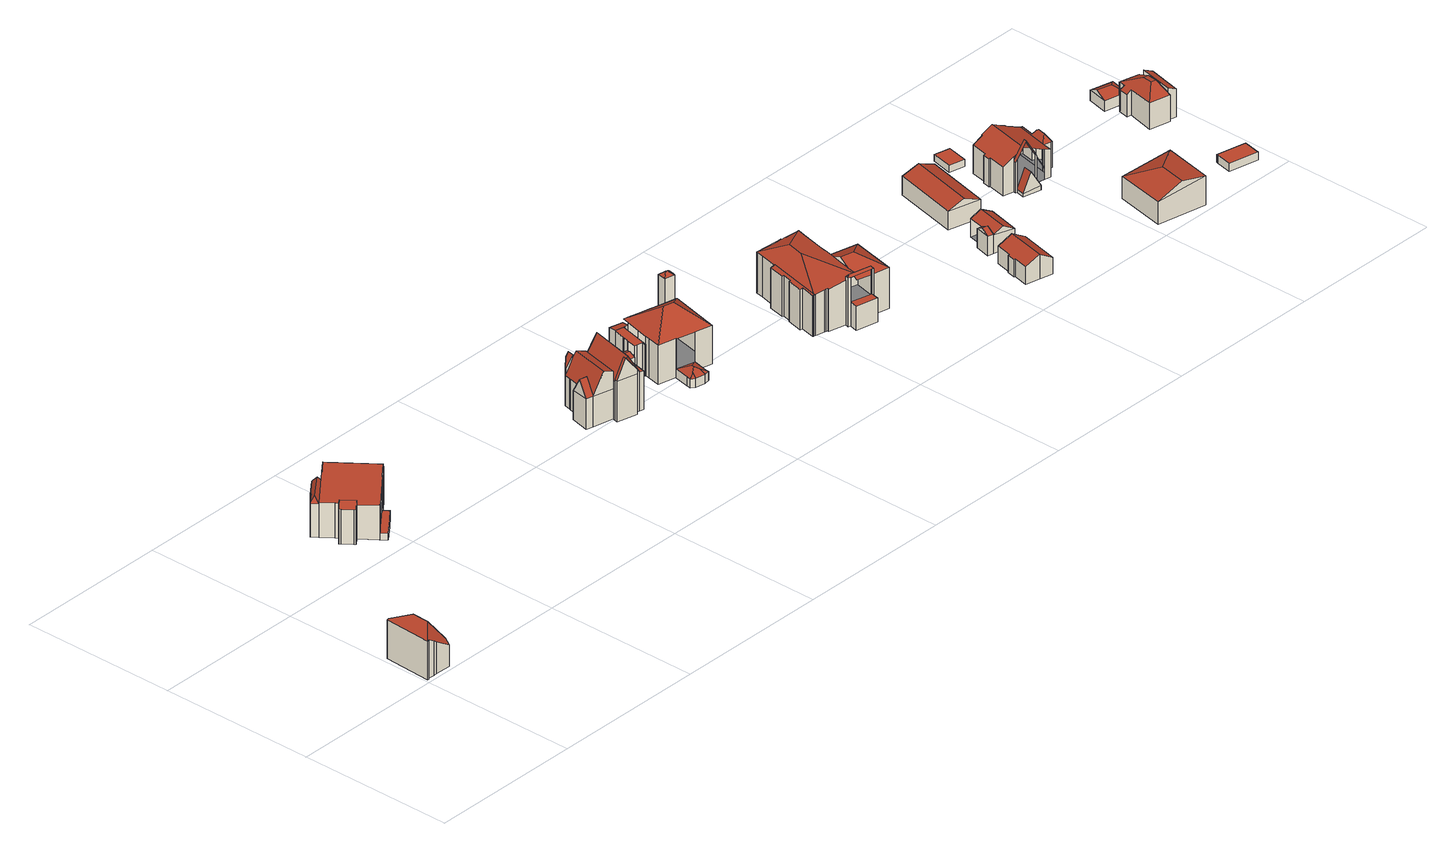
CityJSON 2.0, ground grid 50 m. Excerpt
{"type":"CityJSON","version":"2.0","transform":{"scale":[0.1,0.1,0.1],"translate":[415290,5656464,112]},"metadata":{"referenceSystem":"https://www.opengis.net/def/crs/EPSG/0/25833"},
"CityObjects":{
"building1":{"type":"Building","attributes":{"Gemeindeschluessel":14612000,"Dachtyp_tdc":"tdcFreeFormRoof","Dachneigung":56.74,"QualitaetDacherkennung":20,"Geometrietyp2DReferenz":"3000","measuredHeight":14.02,"function":"31001_9998","roofType":"5000"},"geometry":[{"type":"Solid","lod":"2","boundaries":[[[[0,1,2,3]],[[1,4,5,2]],[[4,6,7,5]],[[6,8,9,7]],[[8,10,11,9]],[[10,12,13,11]],[[12,14,15,13]],[[14,16,17,15]],[[16,18,19,17]],[[18,20,21,19]],[[20,22,23,21]],[[22,24,25,23]],[[24,26,27,25]],[[26,28,29,27]],[[28,30,31,29]],[[30,32,33,31]],[[32,0,3,33]],[[34,35,0,32,30,28,36]],[[37,24,22]],[[12,38,39,40,18,16,14]],[[39,34,36,26,24,37,20,40]],[[10,8,6,4,1,35,34,39,38]],[[1,0,35]],[[12,10,38]],[[20,18,40]],[[22,20,37]],[[28,26,36]],[[3,2,5,7,9,11,13,15,17,19,21,23,25,27,29,31,33]]]],"semantics":{"surfaces":[{"type":"WallSurface"},{"type":"RoofSurface"},{"type":"GroundSurface"}],"values":[[0,0,0,0,0,0,0,0,0,0,0,0,0,0,0,0,0,1,1,1,1,1,0,0,0,0,0,2]]}}]},
"building2":{"type":"Building","attributes":{"Gemeindeschluessel":14612000,"Geometrietyp2DReferenz":"3000","function":"31001_9998","roofType":"9999"},"children":["building2-1","building2-2","building2-3","building2-4"]},
"building2-1":{"type":"BuildingPart","attributes":{"Dachtyp_tdc":"tdcPolyFlatRoof","Dachneigung":19.53,"QualitaetDacherkennung":52,"Geometrietyp2DReferenz":"3000","measuredHeight":12.21,"roofType":"2100"},"parents":["building2"],"geometry":[{"type":"MultiSurface","lod":"2","boundaries":[[[41,42,43,44,45]],[[42,46,47,43]],[[46,48,49,47]],[[48,50,51,49]],[[50,52,53,51]],[[52,54,55,56,53]],[[54,52,50,48,46,42,41,57]],[[58,44,43,47,49,51,53,56]]],"semantics":{"surfaces":[{"type":"WallSurface"},{"type":"RoofSurface"},{"type":"GroundSurface"}],"values":[0,0,0,0,0,0,1,2]}}]},
"building2-2":{"type":"BuildingPart","attributes":{"Dachtyp_tdc":"tdcGableRoof","Dachneigung":10.81,"QualitaetDacherkennung":22,"Geometrietyp2DReferenz":"3000","measuredHeight":14.11,"roofType":"3100"},"parents":["building2"],"geometry":[{"type":"MultiSurface","lod":"2","boundaries":[[[59,45,44,60,61]],[[55,62,63,56]],[[62,64,65,66,63]],[[67,68,69,70,71]],[[68,72,73,69]],[[72,74,75,73]],[[74,76,77,75]],[[76,78,79,80,77]],[[81,82,83,84,85,86]],[[76,74,72,68]],[[68,67,64,62,55,87,45,59,82,81,78,76]],[[84,60,44,58,56,63,66,70,69,73,75,77,80,85]]],"semantics":{"surfaces":[{"type":"WallSurface"},{"type":"RoofSurface"},{"type":"GroundSurface"}],"values":[0,0,0,0,0,0,0,0,0,1,1,2]}}]},
"building2-3":{"type":"BuildingPart","attributes":{"Dachtyp_tdc":"tdcFreeFormRoof","Dachneigung":56.16,"QualitaetDacherkennung":19,"Geometrietyp2DReferenz":"3000","measuredHeight":12.57,"roofType":"5000"},"parents":["building2"],"geometry":[{"type":"MultiSurface","lod":"2","boundaries":[[[88,71,70,89]],[[65,90,91,66]],[[90,92,93,91]],[[92,94,95,93]],[[65,71,96,97]],[[71,88,98,96]],[[98,99,94,92,90,97,96]],[[90,65,97]],[[95,100,101,89,70,66,91,93]],[[94,99,100,95]],[[99,98,101,100]],[[98,88,89,101]]],"semantics":{"surfaces":[{"type":"WallSurface"},{"type":"RoofSurface"},{"type":"GroundSurface"}],"values":[0,0,0,0,1,1,1,1,2,0,0,0]}}]},
"building2-4":{"type":"BuildingPart","attributes":{"Dachtyp_tdc":"tdcPolyFlatRoof","Dachneigung":0,"QualitaetDacherkennung":29,"Geometrietyp2DReferenz":"3000","measuredHeight":2.21,"roofType":"1000"},"parents":["building2"],"geometry":[{"type":"MultiSurface","lod":"2","boundaries":[[[83,86,85,84]],[[79,102,103,80]],[[102,104,105,103]],[[104,106,107,105]],[[106,61,60,107]],[[61,106,104,102,79,86,83]],[[84,85,80,103,105,107,60]]],"semantics":{"surfaces":[{"type":"WallSurface"},{"type":"RoofSurface"},{"type":"GroundSurface"}],"values":[0,0,0,0,0,1,2]}}]},
"building3":{"type":"Building","attributes":{"Gemeindeschluessel":14612000,"Geometrietyp2DReferenz":"3000","function":"31001_9998","roofType":"9999"},"children":["building3-1","building3-2","building3-3","building3-4","building3-5","building3-6"]},
"building3-1":{"type":"BuildingPart","attributes":{"Dachtyp_tdc":"tdcGableRoof","Dachneigung":65.49,"QualitaetDacherkennung":18,"Geometrietyp2DReferenz":"3000","measuredHeight":19.24,"roofType":"3100"},"parents":["building3"],"geometry":[{"type":"MultiSurface","lod":"2","boundaries":[[[108,109,110,111]],[[109,112,113,114,110]],[[115,108,111,116]],[[117,118,119,120,121,122]],[[120,123,109,121]],[[109,123,112]],[[108,122,121,109]],[[115,117,122,108]],[[111,110,114,124,116]]],"semantics":{"surfaces":[{"type":"WallSurface"},{"type":"RoofSurface"},{"type":"GroundSurface"}],"values":[0,0,0,1,1,0,0,0,2]}}]},
"building3-2":{"type":"BuildingPart","attributes":{"Dachtyp_tdc":"tdcGableRoof","Dachneigung":63.66,"QualitaetDacherkennung":28,"Geometrietyp2DReferenz":"3000","measuredHeight":16.52,"roofType":"3100"},"parents":["building3"],"geometry":[{"type":"MultiSurface","lod":"2","boundaries":[[[125,126,127,128,129]],[[126,130,131,127]],[[130,132,133,131]],[[134,135,136,137]],[[138,139,140,141]],[[139,142,143,144,145,146,147,148,149]],[[150,151,143,142,152]],[[138,153,152,142,139]],[[134,154,151,150,135]],[[150,155,135]],[[125,149,148,126]],[[139,149,125,156,157]],[[126,148,147,130]],[[130,147,146,132]],[[128,127,131,133,137,136,141,140]]],"semantics":{"surfaces":[{"type":"WallSurface"},{"type":"RoofSurface"},{"type":"GroundSurface"}],"values":[0,0,0,0,0,1,1,0,0,0,0,0,0,0,2]}}]},
"building3-3":{"type":"BuildingPart","attributes":{"Dachtyp_tdc":"tdcGableRoof","Dachneigung":60.51,"QualitaetDacherkennung":62,"Geometrietyp2DReferenz":"3000","measuredHeight":14.48,"roofType":"3100"},"parents":["building3"],"geometry":[{"type":"MultiSurface","lod":"2","boundaries":[[[158,159,160,140,139]],[[159,161,162,160]],[[161,129,128,162]],[[161,159,163]],[[159,158,164,163]],[[129,161,163,164,156]],[[140,160,162,128]]],"semantics":{"surfaces":[{"type":"WallSurface"},{"type":"RoofSurface"},{"type":"GroundSurface"}],"values":[0,0,0,0,1,1,2]}}]},
"building3-4":{"type":"BuildingPart","attributes":{"Dachtyp_tdc":"tdcPolyFlatRoof","Dachneigung":5.05,"QualitaetDacherkennung":50,"Geometrietyp2DReferenz":"3000","measuredHeight":12.51,"roofType":"2100"},"parents":["building3"],"geometry":[{"type":"MultiSurface","lod":"2","boundaries":[[[165,166,167,168]],[[169,170,171,172]],[[169,165,168,170]],[[169,172,166,165]],[[168,167,171,170]]],"semantics":{"surfaces":[{"type":"WallSurface"},{"type":"RoofSurface"},{"type":"GroundSurface"}],"values":[0,0,0,1,2]}}]},
"building3-5":{"type":"BuildingPart","attributes":{"Dachtyp_tdc":"tdcFreeFormRoof","Dachneigung":58.99,"QualitaetDacherkennung":27,"Geometrietyp2DReferenz":"3000","measuredHeight":19.33,"roofType":"5000"},"parents":["building3"],"geometry":[{"type":"MultiSurface","lod":"2","boundaries":[[[155,136,135]],[[155,173,174,136]],[[173,175,176,174]],[[175,177,178,176]],[[177,179,180,178]],[[179,172,171,180]],[[175,173,155,153,113,181,119,182]],[[182,183,166,172,179,177,175]],[[171,167,116,124,114,141,136,174,176,178,180]],[[166,183,117,115,116,167]],[[113,153,141,114]],[[153,138,141]]],"semantics":{"surfaces":[{"type":"WallSurface"},{"type":"RoofSurface"},{"type":"GroundSurface"}],"values":[0,0,0,0,0,0,1,1,2,0,0,0]}}]},
"building3-6":{"type":"BuildingPart","attributes":{"Dachtyp_tdc":"tdcFreeFormRoof","Dachneigung":59.69,"QualitaetDacherkennung":20,"Geometrietyp2DReferenz":"3000","measuredHeight":15.66,"roofType":"5000"},"parents":["building3"],"geometry":[{"type":"MultiSurface","lod":"2","boundaries":[[[184,185,186,133,132,146]],[[185,187,188,186]],[[187,189,190,188]],[[189,154,134,137,190]],[[191,192,187,185,184]],[[154,189,192,191,144]],[[189,187,192]],[[133,186,188,190,137]]],"semantics":{"surfaces":[{"type":"WallSurface"},{"type":"RoofSurface"},{"type":"GroundSurface"}],"values":[0,0,0,0,1,1,0,2]}}]},
"building4":{"type":"Building","attributes":{"name":"Aparthotel Villa Feisleben","Gemeindeschluessel":14612000,"Geometrietyp2DReferenz":"3000","function":"31001_2071","roofType":"9999"},"children":["building4-1","building4-2","building4-3","building4-4","building4-5"]},
"building4-1":{"type":"BuildingPart","attributes":{"Dachtyp_tdc":"tdcFreeFormRoof","Dachneigung":27.39,"QualitaetDacherkennung":15,"Geometrietyp2DReferenz":"3000","measuredHeight":4.35,"roofType":"5000"},"parents":["building4"],"geometry":[{"type":"MultiSurface","lod":"2","boundaries":[[[193,194,195,196]],[[194,197,198,195]],[[197,199,200,198]],[[199,201,202,200]],[[201,203,204,202]],[[203,205,206,204]],[[207,193,196,208]],[[205,203,201,209,210,211]],[[201,199,209]],[[199,197,212,210,209]],[[197,194,212]],[[194,193,207,211,210,212]],[[207,205,211]],[[196,195,198,200,202,204,206,208]]],"semantics":{"surfaces":[{"type":"WallSurface"},{"type":"RoofSurface"},{"type":"GroundSurface"}],"values":[0,0,0,0,0,0,0,1,1,1,1,1,1,2]}}]},
"building4-2":{"type":"BuildingPart","attributes":{"Dachtyp_tdc":"tdcHipRoof","Dachneigung":33.91,"QualitaetDacherkennung":68,"Geometrietyp2DReferenz":"3000","measuredHeight":17.95,"roofType":"3200"},"parents":["building4"],"geometry":[{"type":"MultiSurface","lod":"2","boundaries":[[[213,214,215,206,205]],[[214,216,217,215]],[[216,218,219,217]],[[218,220,221,219]],[[220,222,221]],[[223,224,225,226,227]],[[224,228,229,225]],[[228,230,231,229]],[[230,232,233,231]],[[232,234,235,233]],[[234,236,237,235]],[[236,238,239,237]],[[238,240,241,239]],[[240,242,208,241]],[[242,207,208]],[[240,238,243]],[[244,220,218,216,245]],[[238,236,234,232,230,228,224,223,244,245,243]],[[216,214,213,242,240,243,245]],[[206,215,217,219,221,246,226,225,229,231,233,235,237,239,241,208]]],"semantics":{"surfaces":[{"type":"WallSurface"},{"type":"RoofSurface"},{"type":"GroundSurface"}],"values":[0,0,0,0,0,0,0,0,0,0,0,0,0,0,0,1,1,1,1,2]}}]},
"building4-3":{"type":"BuildingPart","attributes":{"Dachtyp_tdc":"tdcPolyFlatRoof","Dachneigung":10.23,"QualitaetDacherkennung":35,"Geometrietyp2DReferenz":"3000","measuredHeight":10.07,"roofType":"2100"},"parents":["building4"],"geometry":[{"type":"MultiSurface","lod":"2","boundaries":[[[247,248,249,250,251]],[[248,252,253,249]],[[252,254,255,253]],[[254,227,226,255]],[[227,254,252,248,247,256]],[[250,249,253,255,226,246]]],"semantics":{"surfaces":[{"type":"WallSurface"},{"type":"RoofSurface"},{"type":"GroundSurface"}],"values":[0,0,0,0,1,2]}}]},
"building4-4":{"type":"BuildingPart","attributes":{"Dachtyp_tdc":"tdcGableRoof","Dachneigung":21.68,"QualitaetDacherkennung":56,"Geometrietyp2DReferenz":"3000","measuredHeight":6.91,"roofType":"3100"},"parents":["building4"],"geometry":[{"type":"MultiSurface","lod":"2","boundaries":[[[257,258,259,260]],[[261,262,263,264]],[[262,265,266,263]],[[265,267,268,266]],[[267,269,270,268]],[[269,271,272,270]],[[271,257,260,272]],[[267,265,262,261,273]],[[273,258,257,271,269,267]],[[260,259,274,264,263,266,268,270,272]]],"semantics":{"surfaces":[{"type":"WallSurface"},{"type":"RoofSurface"},{"type":"GroundSurface"}],"values":[0,0,0,0,0,0,0,1,1,2]}}]},
"building4-5":{"type":"BuildingPart","attributes":{"Dachtyp_tdc":"tdcPolyFlatRoof","Dachneigung":0,"QualitaetDacherkennung":14,"Geometrietyp2DReferenz":"3000","measuredHeight":9.84,"roofType":"1000"},"parents":["building4"],"geometry":[{"type":"MultiSurface","lod":"2","boundaries":[[[275,259,258]],[[275,276,277,259]],[[276,278,279,277]],[[278,251,250,279]],[[222,280,281,221]],[[280,282,283,281]],[[282,284,285,283]],[[284,286,261,264,285]],[[286,284,282,280,222,287,251,278,276,275]],[[259,277,279,250,246,221,281,283,285,264,274]]],"semantics":{"surfaces":[{"type":"WallSurface"},{"type":"RoofSurface"},{"type":"GroundSurface"}],"values":[0,0,0,0,0,0,0,0,1,2]}}]},
"building5":{"type":"Building","attributes":{"name":"Aparthotel Villa Feisleben","Dachtyp_tdc":"tdcFreeFormRoof","Gemeindeschluessel":14612000,"Dachneigung":39.19,"QualitaetDacherkennung":9,"Geometrietyp2DReferenz":"3000","measuredHeight":20.86,"function":"31001_2071","roofType":"5000"},"geometry":[{"type":"Solid","lod":"2","boundaries":[[[[288,289,290,291]],[[289,292,293,290]],[[292,294,295,293]],[[294,296,297,295]],[[296,288,291,297]],[[298,296,294]],[[299,298,294,292]],[[300,299,292,289]],[[300,289,288]],[[298,299,300,288,296]],[[291,290,293,295,297]]]],"semantics":{"surfaces":[{"type":"WallSurface"},{"type":"RoofSurface"},{"type":"GroundSurface"}],"values":[[0,0,0,0,0,1,1,1,1,1,2]]}}]},
"building6":{"type":"Building","attributes":{"Gemeindeschluessel":14612000,"Geometrietyp2DReferenz":"3000","function":"31001_9998","roofType":"9999"},"children":["building6-1","building6-2","building6-3","building6-4","building6-5","building6-6"]},
"building6-1":{"type":"BuildingPart","attributes":{"Dachtyp_tdc":"tdcHipRoof","Dachneigung":23.21,"QualitaetDacherkennung":25,"Geometrietyp2DReferenz":"3000","measuredHeight":16.01,"roofType":"3200"},"parents":["building6"],"geometry":[{"type":"MultiSurface","lod":"2","boundaries":[[[301,302,303,304]],[[302,305,306,307,303]],[[308,309,310]],[[308,311,312,309]],[[311,313,314,312]],[[313,315,316,314]],[[315,317,318,316]],[[317,319,320,318]],[[319,321,322,323,320]],[[324,325,326,327]],[[325,328,329,326]],[[328,330,331,329]],[[330,332,333,331]],[[332,334,335,333]],[[334,336,337,335]],[[338,339,340,341]],[[339,301,304,340]],[[336,334,332,330,328,325,324,342,343,344]],[[315,313,311,308,305,302,301,345]],[[343,346,347,348,321,319,317,315,345,344]],[[301,339,338,336,344,345]],[[304,303,307,309,312,314,316,318,320,323,349,350,351,327,326,329,331,333,335,337,341,340]]],"semantics":{"surfaces":[{"type":"WallSurface"},{"type":"RoofSurface"},{"type":"GroundSurface"}],"values":[0,0,0,0,0,0,0,0,0,0,0,0,0,0,0,0,0,1,1,1,1,2]}}]},
"building6-2":{"type":"BuildingPart","attributes":{"Dachtyp_tdc":"tdcFreeFormRoof","Dachneigung":53.12,"QualitaetDacherkennung":47,"Geometrietyp2DReferenz":"3000","measuredHeight":16.35,"roofType":"5000"},"parents":["building6"],"geometry":[{"type":"MultiSurface","lod":"2","boundaries":[[[352,353,354,355,356]],[[357,358,359,360,361]],[[358,362,327,359]],[[362,324,327]],[[363,364,365]],[[363,352,356,364]],[[362,358,366]],[[358,357,353,352,367,366]],[[352,363,367]],[[363,362,366,367]],[[356,355,360,359,327,351,364]]],"semantics":{"surfaces":[{"type":"WallSurface"},{"type":"RoofSurface"},{"type":"GroundSurface"}],"values":[0,0,0,0,0,0,1,1,1,1,2]}}]},
"building6-3":{"type":"BuildingPart","attributes":{"Dachtyp_tdc":"tdcHipAndGableRoof","Dachneigung":25.53,"QualitaetDacherkennung":62,"Geometrietyp2DReferenz":"3000","measuredHeight":16.56,"roofType":"5000"},"parents":["building6"],"geometry":[{"type":"MultiSurface","lod":"2","boundaries":[[[322,368,369,323]],[[368,370,371,369]],[[370,365,364,371]],[[370,368,372]],[[368,322,348,373,372]],[[373,346,374,375,365,370,372]],[[351,350,349,323,369,371,364]]],"semantics":{"surfaces":[{"type":"WallSurface"},{"type":"RoofSurface"},{"type":"GroundSurface"}],"values":[0,0,0,1,1,1,2]}}]},
"building6-4":{"type":"BuildingPart","attributes":{"Dachtyp_tdc":"tdcPolyFlatRoof","Dachneigung":0,"QualitaetDacherkennung":63,"Geometrietyp2DReferenz":"3000","measuredHeight":7.66,"roofType":"1000"},"parents":["building6"],"geometry":[{"type":"MultiSurface","lod":"2","boundaries":[[[354,376,377,355]],[[376,378,379,377]],[[378,361,360,379]],[[361,378,376,354]],[[355,377,379,360]]],"semantics":{"surfaces":[{"type":"WallSurface"},{"type":"RoofSurface"},{"type":"GroundSurface"}],"values":[0,0,0,1,2]}}]},
"building6-5":{"type":"BuildingPart","attributes":{"Dachtyp_tdc":"tdcPolyFlatRoof","Dachneigung":23.55,"QualitaetDacherkennung":49,"Geometrietyp2DReferenz":"3000","measuredHeight":13.38,"roofType":"2100"},"parents":["building6"],"geometry":[{"type":"MultiSurface","lod":"2","boundaries":[[[380,381,382,337]],[[381,383,384,382]],[[383,385,386,384]],[[385,387,388,386]],[[387,389,390,388]],[[389,391,392,390]],[[391,393,394,392]],[[393,395,396,394]],[[395,397,398,396]],[[397,399,338,341,398]],[[399,397,395,393,391,389,387,385,383,381,380]],[[382,384,386,388,390,392,394,396,398,341,337]]],"semantics":{"surfaces":[{"type":"WallSurface"},{"type":"RoofSurface"},{"type":"GroundSurface"}],"values":[0,0,0,0,0,0,0,0,0,0,1,2]}}]},
"building6-6":{"type":"BuildingPart","attributes":{"Dachtyp_tdc":"tdcFreeFormRoof","Dachneigung":30.58,"QualitaetDacherkennung":8,"Geometrietyp2DReferenz":"3000","measuredHeight":12.9,"roofType":"5000"},"parents":["building6"],"geometry":[{"type":"MultiSurface","lod":"2","boundaries":[[[306,400,401,307]],[[400,402,403,401]],[[402,310,309,403]],[[404,310,402]],[[405,404,402,400]],[[405,400,306]],[[404,405,306,310]],[[307,401,403,309]]],"semantics":{"surfaces":[{"type":"WallSurface"},{"type":"RoofSurface"},{"type":"GroundSurface"}],"values":[0,0,0,1,1,1,1,2]}}]},
"building7":{"type":"Building","attributes":{"Dachtyp_tdc":"tdcGableRoof","Gemeindeschluessel":14612000,"Dachneigung":26.08,"QualitaetDacherkennung":79,"Geometrietyp2DReferenz":"3000","measuredHeight":7.88,"function":"31001_9998","roofType":"3100"},"geometry":[{"type":"Solid","lod":"2","boundaries":[[[[406,407,408,409]],[[407,410,411,408]],[[410,412,413,411]],[[412,414,415,413]],[[414,416,417,415]],[[416,418,419,417]],[[418,420,421,419]],[[420,422,423,421]],[[422,424,425,423]],[[424,406,409,425]],[[420,418,416,414,412,410,407,406]],[[406,424,422,420]],[[409,408,411,413,415,417,419,421,423,425]]]],"semantics":{"surfaces":[{"type":"WallSurface"},{"type":"RoofSurface"},{"type":"GroundSurface"}],"values":[[0,0,0,0,0,0,0,0,0,0,1,1,2]]}}]},
"building8":{"type":"Building","attributes":{"Gemeindeschluessel":14612000,"Geometrietyp2DReferenz":"3000","function":"31001_9998","roofType":"9999"},"children":["building8-1","building8-2"]},
"building8-1":{"type":"BuildingPart","attributes":{"Dachtyp_tdc":"tdcGableRoof","Dachneigung":28.7,"QualitaetDacherkennung":82,"Geometrietyp2DReferenz":"3000","measuredHeight":7.53,"roofType":"3100"},"parents":["building8"],"geometry":[{"type":"MultiSurface","lod":"2","boundaries":[[[426,427,428,429]],[[427,430,431,428]],[[430,432,433,431]],[[427,426,434]],[[432,430,435]],[[426,436,432,435,434]],[[430,427,434,435]],[[433,437,429,428,431]]],"semantics":{"surfaces":[{"type":"WallSurface"},{"type":"RoofSurface"},{"type":"GroundSurface"}],"values":[0,0,0,0,0,1,1,2]}}]},
"building8-2":{"type":"BuildingPart","attributes":{"Dachtyp_tdc":"tdcGableRoof","Dachneigung":28.6,"QualitaetDacherkennung":87,"Geometrietyp2DReferenz":"3000","measuredHeight":7.59,"roofType":"3100"},"parents":["building8"],"geometry":[{"type":"MultiSurface","lod":"2","boundaries":[[[438,439,440,433,432]],[[439,441,442,440]],[[441,443,436,437,442]],[[441,439,444]],[[438,443,445]],[[439,438,445,444]],[[443,441,444,445]],[[433,440,442,437]]],"semantics":{"surfaces":[{"type":"WallSurface"},{"type":"RoofSurface"},{"type":"GroundSurface"}],"values":[0,0,0,0,0,1,1,2]}}]},
"building9":{"type":"Building","attributes":{"Dachtyp_tdc":"tdcFreeFormRoof","Gemeindeschluessel":14612000,"Dachneigung":21.67,"QualitaetDacherkennung":73,"Geometrietyp2DReferenz":"3000","measuredHeight":8.11,"function":"31001_9998","roofType":"5000"},"geometry":[{"type":"Solid","lod":"2","boundaries":[[[[446,447,448,449]],[[447,450,451,448]],[[450,452,453,451]],[[452,446,449,453]],[[454,452,450]],[[455,454,450,447]],[[455,447,446]],[[454,455,446,452]],[[449,448,451,453]]]],"semantics":{"surfaces":[{"type":"WallSurface"},{"type":"RoofSurface"},{"type":"GroundSurface"}],"values":[[0,0,0,0,0,1,0,1,2]]}}]},
"building10":{"type":"Building","attributes":{"Dachtyp_tdc":"tdcPolyFlatRoof","Gemeindeschluessel":14612000,"Dachneigung":0,"QualitaetDacherkennung":90,"Geometrietyp2DReferenz":"3000","measuredHeight":2.23,"function":"31001_9998","roofType":"1000"},"geometry":[{"type":"Solid","lod":"2","boundaries":[[[[456,457,458,459]],[[457,460,461,458]],[[460,462,463,461]],[[462,456,459,463]],[[462,460,457,456]],[[459,458,461,463]]]],"semantics":{"surfaces":[{"type":"WallSurface"},{"type":"RoofSurface"},{"type":"GroundSurface"}],"values":[[0,0,0,0,1,2]]}}]},
"building11":{"type":"Building","attributes":{"Gemeindeschluessel":14612000,"Geometrietyp2DReferenz":"3000","function":"31001_9998","roofType":"9999"},"children":["building11-1","building11-2","building11-3","building11-4","building11-5"]},
"building11-1":{"type":"BuildingPart","attributes":{"Dachtyp_tdc":"tdcFreeFormRoof","Dachneigung":56.76,"QualitaetDacherkennung":27,"Geometrietyp2DReferenz":"3000","measuredHeight":10.72,"roofType":"5000"},"parents":["building11"],"geometry":[{"type":"MultiSurface","lod":"2","boundaries":[[[464,465,466,467]],[[465,468,469,466]],[[468,470,471,469]],[[470,472,473,471]],[[472,474,475,473]],[[474,476,477,475]],[[476,478,479,477]],[[474,472,480,481]],[[472,470,482,480]],[[470,468,483,482]],[[468,465,484,483]],[[465,464,484]],[[464,478,481,480,482,483,484]],[[478,476,474,481]],[[467,466,469,471,473,475,477,479]]],"semantics":{"surfaces":[{"type":"WallSurface"},{"type":"RoofSurface"},{"type":"GroundSurface"}],"values":[0,0,0,0,0,0,0,1,1,1,1,1,1,1,2]}}]},
"building11-2":{"type":"BuildingPart","attributes":{"Dachtyp_tdc":"tdcGableRoof","Dachneigung":24.35,"QualitaetDacherkennung":42,"Geometrietyp2DReferenz":"3000","measuredHeight":12.94,"roofType":"3100"},"parents":["building11"],"geometry":[{"type":"MultiSurface","lod":"2","boundaries":[[[485,486,487,488]],[[486,489,464,467,487]],[[490,491,492,479,478]],[[491,493,494,492]],[[493,495,496,494]],[[495,497,496]],[[498,499,500]],[[498,501,502,499]],[[501,503,504,502]],[[503,505,506,504]],[[505,507,508,506]],[[507,509,510,508]],[[509,511,512,510]],[[511,513,514,512]],[[513,515,516,517,514]],[[518,519,520,521,522]],[[519,485,488,520]],[[523,515,513,511,509,507,505,503,501,498,524,525]],[[525,526,527,495,493,491,490,489,486,485,519,518,523]],[[488,487,467,479,492,494,496,528,529,499,502,504,506,508,510,512,514,517,530,531,521,520]]],"semantics":{"surfaces":[{"type":"WallSurface"},{"type":"RoofSurface"},{"type":"GroundSurface"}],"values":[0,0,0,0,0,0,0,0,0,0,0,0,0,0,0,0,0,1,1,2]}}]},
"building11-3":{"type":"BuildingPart","attributes":{"Dachtyp_tdc":"tdcGableRoof","Dachneigung":59.82,"QualitaetDacherkennung":24,"Geometrietyp2DReferenz":"3000","measuredHeight":15.45,"roofType":"3100"},"parents":["building11"],"geometry":[{"type":"MultiSurface","lod":"2","boundaries":[[[532,533,534,535]],[[533,536,537,534]],[[536,538,537]],[[539,540,541,542,543]],[[540,500,499,541]],[[544,536,533,532,497,532,527,545]],[[545,524,500,540,539,544]],[[499,529,528,535,496,535,534,537,546,542,541]]],"semantics":{"surfaces":[{"type":"WallSurface"},{"type":"RoofSurface"},{"type":"GroundSurface"}],"values":[0,0,0,0,0,1,1,2]}}]},
"building11-4":{"type":"BuildingPart","attributes":{"Dachtyp_tdc":"tdcGableRoof","Dachneigung":10.24,"QualitaetDacherkennung":38,"Geometrietyp2DReferenz":"3000","measuredHeight":5.13,"roofType":"3100"},"parents":["building11"],"geometry":[{"type":"MultiSurface","lod":"2","boundaries":[[[516,547,548,517]],[[547,549,550,548]],[[549,551,552,550]],[[551,553,554,552]],[[553,522,521,554]],[[551,549,547,516,555,556]],[[556,522,553,551]],[[531,530,517,548,550,552,554,521]]],"semantics":{"surfaces":[{"type":"WallSurface"},{"type":"RoofSurface"},{"type":"GroundSurface"}],"values":[0,0,0,0,0,1,1,2]}}]},
"building11-5":{"type":"BuildingPart","attributes":{"Dachtyp_tdc":"tdcGableRoof","Dachneigung":67.41,"QualitaetDacherkennung":14,"Geometrietyp2DReferenz":"3000","measuredHeight":7.13,"roofType":"3100"},"parents":["building11"],"geometry":[{"type":"MultiSurface","lod":"2","boundaries":[[[538,557,558,537]],[[557,559,560,558]],[[559,543,542,560]],[[559,557,561]],[[557,538,562,563,561]],[[543,559,561,563]],[[537,558,560,542,546]]],"semantics":{"surfaces":[{"type":"WallSurface"},{"type":"RoofSurface"},{"type":"GroundSurface"}],"values":[0,0,0,0,1,1,2]}}]},
"building12":{"type":"Building","attributes":{"Dachtyp_tdc":"tdcHipAndGableRoof","Gemeindeschluessel":14612000,"Dachneigung":24.45,"QualitaetDacherkennung":16,"Geometrietyp2DReferenz":"3000","measuredHeight":10.88,"function":"31001_9998","roofType":"5000"},"geometry":[{"type":"Solid","lod":"2","boundaries":[[[[564,565,566,567]],[[565,568,569,566]],[[568,570,571,569]],[[570,564,567,571]],[[568,565,572]],[[564,570,573]],[[565,564,573,572]],[[570,568,572,573]],[[567,566,569,571]]]],"semantics":{"surfaces":[{"type":"WallSurface"},{"type":"RoofSurface"},{"type":"GroundSurface"}],"values":[[0,0,0,0,1,0,1,1,2]]}}]},
"building13":{"type":"Building","attributes":{"Dachtyp_tdc":"tdcPolyFlatRoof","Gemeindeschluessel":14612000,"Dachneigung":0,"QualitaetDacherkennung":69,"Geometrietyp2DReferenz":"3000","measuredHeight":2.5,"function":"31001_9998","roofType":"1000"},"geometry":[{"type":"Solid","lod":"2","boundaries":[[[[574,575,576,577]],[[575,578,579,576]],[[578,580,581,579]],[[580,582,583,581]],[[582,574,577,583]],[[582,580,578,575,574]],[[577,576,579,581,583]]]],"semantics":{"surfaces":[{"type":"WallSurface"},{"type":"RoofSurface"},{"type":"GroundSurface"}],"values":[[0,0,0,0,0,1,2]]}}]},
"building14":{"type":"Building","attributes":{"Dachtyp_tdc":"tdcFreeFormRoof","Gemeindeschluessel":14612000,"Dachneigung":27.14,"QualitaetDacherkennung":38,"Geometrietyp2DReferenz":"3000","measuredHeight":5.06,"function":"31001_9998","roofType":"5000"},"geometry":[{"type":"Solid","lod":"2","boundaries":[[[[584,585,586,587]],[[585,588,589,586]],[[588,590,591,589]],[[590,592,593,591]],[[592,594,595,593]],[[594,584,587,595]],[[596,590,588,597]],[[597,588,585,598]],[[592,596,597,598,584,594]],[[585,584,598]],[[592,590,596]],[[587,586,589,591,593,595]]]],"semantics":{"surfaces":[{"type":"WallSurface"},{"type":"RoofSurface"},{"type":"GroundSurface"}],"values":[[0,0,0,0,0,0,1,1,1,0,0,2]]}}]},
"building15":{"type":"Building","attributes":{"Gemeindeschluessel":14612000,"Geometrietyp2DReferenz":"3000","function":"31001_9998","roofType":"9999"},"children":["building15-1","building15-2"]},
"building15-1":{"type":"BuildingPart","attributes":{"Dachtyp_tdc":"tdcPolyFlatRoof","Dachneigung":25.47,"QualitaetDacherkennung":74,"Geometrietyp2DReferenz":"3000","measuredHeight":10.38,"roofType":"2100"},"parents":["building15"],"geometry":[{"type":"MultiSurface","lod":"2","boundaries":[[[599,600,601,602]],[[600,603,601]],[[604,605,606,607,608]],[[605,599,602,606]],[[605,604,600,599]],[[602,601,607,606]]],"semantics":{"surfaces":[{"type":"WallSurface"},{"type":"RoofSurface"},{"type":"GroundSurface"}],"values":[0,0,0,0,1,2]}}]},
"building15-2":{"type":"BuildingPart","attributes":{"Dachtyp_tdc":"tdcCutTentRoof","Dachneigung":34.83,"QualitaetDacherkennung":52,"Geometrietyp2DReferenz":"3000","measuredHeight":11.04,"roofType":"9999"},"parents":["building15"],"geometry":[{"type":"MultiSurface","lod":"2","boundaries":[[[609,610,611,612]],[[610,613,614,611]],[[613,615,616,614]],[[615,617,618,616]],[[617,619,620,618]],[[619,621,622,620]],[[621,623,607,622]],[[623,608,607]],[[603,624,601]],[[624,625,626,601]],[[625,627,628,626]],[[627,629,630,628]],[[629,631,632,630]],[[631,609,612,632]],[[621,619,617,633,634]],[[625,624,603,608,623,621,634,635]],[[627,625,635,636]],[[617,615,613,610,609,631,629,627,636,633]],[[636,635,634,633]],[[612,611,614,616,618,620,622,607,601,626,628,630,632]]],"semantics":{"surfaces":[{"type":"WallSurface"},{"type":"RoofSurface"},{"type":"GroundSurface"}],"values":[0,0,0,0,0,0,0,0,0,0,0,0,0,0,1,1,1,1,1,2]}}]}
},
"vertices":[
[99,158,82],[124,157,61],[124,157,12],[99,158,12],[121,68,59],[121,68,12],[106,68,82],[106,68,12],[106,50,81],[106,50,12],[95,51,97],[95,51,12],[94,8,81],[94,8,12],[45,10,114],[45,10,12],[34,10,122],[34,10,12],[15,11,134],[15,11,12],[9,11,137],[9,11,12],[8,7,135],[8,7,12],[5,7,136],[5,7,12],[12,160,136],[12,160,12],[54,160,113],[54,160,12],[54,164,109],[54,164,12],[99,162,77],[99,162,12],[62,111,152],[120,157,67],[18,160,138],[8,10,137],[94,24,97],[60,57,152],[10,11,138],
[399,615,138],[379,598,128],[379,598,17],[399,615,17],[399,615,127],[376,602,128],[376,602,17],[353,630,128],[353,630,17],[349,635,128],[349,635,17],[363,647,135],[363,647,17],[373,654,139],[373,654,128],[373,654,17],[402,617,139],[402,617,17],
[438,565,127],[438,565,17],[438,565,39],[366,663,128],[366,663,17],[339,696,128],[339,696,124],[339,696,17],[433,770,151],[463,794,158],[463,794,17],[433,770,17],[433,770,124],[481,808,128],[481,808,17],[583,680,128],[583,680,17],[565,665,158],[565,665,17],[527,636,149],[527,636,39],[527,636,17],[441,567,128],[441,568,128],[441,568,39],[441,568,17],[441,567,17],[441,567,39],[402,617,128],
[425,780,124],[425,780,17],[324,716,124],[324,716,17],[363,747,123],[363,747,17],[362,749,120],[362,749,17],[416,772,142],[341,714,143],[418,789,124],[416,792,119],[416,792,17],[418,789,17],
[541,619,39],[541,619,17],[504,589,39],[504,589,17],[452,548,39],[452,548,17],
[1372,465,145],[1309,480,145],[1309,480,15],[1372,465,15],[1311,490,145],[1311,490,140],[1311,490,15],[1374,475,145],[1374,475,15],[1374,475,161],[1350,480,192],[1346,482,199],[1339,483,208],[1337,474,208],[1372,465,161],[1311,490,146],[1350,480,15],
[1261,571,112],[1271,615,112],[1271,615,15],[1261,571,15],[1261,571,108],[1272,619,112],[1272,619,15],[1276,637,112],[1276,637,15],[1326,625,112],[1340,622,112],[1340,622,15],[1326,625,15],[1313,498,112],[1248,513,112],[1248,513,15],[1313,498,15],[1281,505,180],[1309,629,180],[1302,631,167],[1287,634,135],[1276,637,113],[1272,619,113],[1271,615,113],[1261,571,113],[1340,622,168],[1326,625,174],[1313,498,168],[1313,498,140],[1326,625,137],[1340,622,140],[1261,569,112],[1249,516,112],
[1248,513,113],[1225,518,113],[1225,518,15],[1239,577,108],[1239,577,15],[1232,548,160],[1255,543,160],
[1403,468,139],[1390,471,140],[1390,471,15],[1403,468,15],[1418,530,139],[1418,530,15],[1404,533,15],[1404,533,140],
[1342,629,140],[1342,629,15],[1382,619,209],[1382,619,15],[1422,610,140],[1422,610,15],[1407,545,140],[1407,545,15],[1314,489,145],[1350,480,207],[1374,475,167],
[1276,637,134],[1277,641,134],[1277,641,15],[1294,653,158],[1294,653,15],[1315,648,156],[1315,648,15],[1298,632,172],[1302,651,172],
[1639,454,36],[1637,442,36],[1637,442,8],[1639,454,8],[1620,439,36],[1620,439,8],[1588,444,36],[1588,444,8],[1575,453,36],[1575,453,8],[1578,467,36],[1578,467,8],[1589,516,36],[1589,516,8],[1650,502,36],[1650,502,8],[1595,462,45],[1611,472,52],[1613,479,52],[1620,459,46],
[1589,516,132],[1589,517,133],[1589,517,8],[1531,530,133],[1531,530,8],[1540,570,133],[1540,570,8],[1543,585,133],[1543,585,8],[1543,585,107],[1582,683,135],[1613,676,135],[1613,676,8],[1582,683,8],[1582,683,109],[1658,666,135],[1658,666,8],[1680,661,135],[1680,661,8],[1700,657,135],[1700,657,8],[1733,649,135],[1733,649,8],[1737,648,135],[1737,648,8],[1741,647,134],[1741,647,8],[1705,489,132],[1705,489,8],[1650,502,132],[1656,585,188],[1567,687,135],[1622,593,188],[1567,687,8],
[1539,693,109],[1545,719,104],[1545,719,8],[1539,693,8],[1539,693,107],[1588,709,104],[1588,709,8],[1586,700,106],[1586,700,8],[1567,687,109],
[1512,640,75],[1526,637,75],[1526,637,8],[1512,640,8],[1518,604,69],[1501,608,69],[1501,608,8],[1518,604,8],[1503,617,72],[1503,617,8],[1506,630,77],[1506,630,8],[1507,635,76],[1507,635,8],[1508,641,75],[1508,641,8],[1524,626,77],[1524,626,8],
[1526,637,107],[1529,651,107],[1529,651,8],[1530,655,107],[1530,655,8],[1540,585,107],[1540,585,8],[1543,598,107],[1543,598,8],[1527,602,107],[1527,602,8],[1518,604,107],[1567,687,107],
[1700,657,212],[1706,685,212],[1706,685,15],[1700,657,15],[1740,677,212],[1740,677,15],[1736,660,212],[1736,660,15],[1733,649,212],[1733,649,15],[1725,662,221],[1723,666,224],[1717,668,224],
[2051,635,140],[2116,621,148],[2116,621,9],[2051,635,9],[2116,620,148],[2116,620,132],[2116,620,9],[2146,613,152],[2146,613,9],[2146,613,132],[2156,611,153],[2156,611,9],[2176,607,155],[2176,607,9],[2187,604,157],[2187,604,9],[2180,578,157],[2180,578,9],[2165,510,157],[2165,510,9],[2159,484,157],[2159,484,138],[2159,484,9],[2090,348,152],[2034,361,145],[2034,361,9],[2090,348,9],[2035,365,146],[2035,365,9],[2031,366,145],[2031,366,9],[2026,367,144],[2026,367,9],[1996,374,141],[1996,374,9],[1992,375,140],[1992,375,9],[2033,554,140],[2045,609,140],[2045,609,9],[2033,554,9],[2126,340,156],[2127,344,157],[2092,511,169],[2104,563,169],[2134,376,157],[2142,413,157],[2151,448,157],[2142,413,9],[2127,344,9],[2126,340,9],
[2169,318,165],[2164,319,165],[2164,319,86],[2164,319,9],[2169,318,9],[2095,335,165],[2088,337,165],[2088,337,9],[2095,335,9],[2095,335,86],[2090,348,165],[2172,329,165],[2172,329,9],[2172,329,139],[2094,341,172],[2165,325,173],
[2264,460,138],[2264,460,9],[2231,316,139],[2231,316,9],[2183,403,175],[2142,413,175],[2127,344,141],[2126,340,139],
[2158,293,86],[2158,293,9],[2089,309,86],[2089,309,9],
[1992,375,143],[1990,375,142],[1990,375,9],[1987,376,140],[1987,376,9],[1997,422,141],[1997,422,9],[1990,424,137],[1990,424,9],[2002,474,137],[2002,474,9],[2005,473,139],[2005,473,9],[2012,503,139],[2012,503,9],[2008,505,137],[2008,505,9],[2020,557,137],[2020,557,9],[2033,554,143],
[2119,637,132],[2119,637,9],[2152,638,132],[2152,638,9],[2138,627,138],[2127,628,137],
[2604,104,93],[2559,114,70],[2559,114,14],[2604,104,14],[2570,162,70],[2570,162,14],[2567,163,68],[2567,163,14],[2573,190,68],[2573,190,14],[2576,189,70],[2576,189,14],[2588,240,70],[2588,240,14],[2633,230,93],[2633,230,14],[2676,220,68],[2676,220,14],[2647,94,68],[2647,94,14],
[2640,385,72],[2711,370,68],[2711,370,13],[2640,385,13],[2687,267,68],[2687,267,13],[2618,283,73],[2618,283,13],[2673,378,89],[2650,276,89],[2628,332,73],[2628,332,13],
[2618,283,75],[2599,288,75],[2599,288,13],[2611,336,75],[2611,336,13],[2628,332,75],[2605,312,89],[2623,308,89],
[2730,429,72],[2626,454,72],[2626,454,12],[2730,429,12],[2676,665,72],[2676,665,12],[2780,640,72],[2780,640,12],[2728,652,93],[2678,442,94],
[2886,625,42],[2835,636,42],[2835,636,20],[2886,625,20],[2850,704,42],[2850,704,20],[2901,692,42],[2901,692,20],
[3032,554,101],[3041,553,101],[3041,553,18],[3032,554,18],[3031,510,101],[3031,510,18],[3042,508,101],[3042,508,18],[3051,494,101],[3051,494,18],[3041,447,101],[3041,447,18],[3037,447,101],[3037,447,18],[3010,453,101],[3010,453,18],[3034,490,125],[3029,465,125],[3033,495,122],[3026,506,108],[3035,549,108],
[2985,568,128],[2984,565,128],[2984,565,18],[2985,568,18],[3032,554,106],[3010,453,106],[3006,434,106],[3006,434,18],[3002,417,106],[3002,417,18],[2982,421,115],[2982,421,18],[2982,421,53],[2881,443,129],[2881,443,18],[2881,443,115],[2846,451,109],[2846,451,18],[2859,509,109],[2859,509,18],[2855,510,106],[2855,510,18],[2860,534,106],[2860,534,18],[2865,533,109],[2865,533,18],[2877,587,109],[2877,587,18],[2908,581,127],[2908,581,18],[2909,584,127],[2909,584,61],[2909,584,18],[2971,571,134],[2971,570,134],[2971,570,18],[2971,571,18],[2971,571,63],[2943,577,147],[2893,441,136],[2912,437,147],[2915,436,146],[2935,432,137],[2915,436,18],[2912,437,18],[2943,577,18],[2953,574,18],
[2950,428,111],[2948,420,111],[2948,420,18],[2950,428,18],[2942,421,122],[2942,421,18],[2942,421,33],[2884,434,123],[2879,435,115],[2879,435,18],[2884,434,18],[2884,434,27],[2913,427,173],[2915,436,173],[2913,427,18],
[2925,581,64],[2925,581,18],[2930,604,64],[2930,604,18],[2958,598,69],[2958,598,18],[2976,594,63],[2976,594,18],[2943,577,67],[2953,574,69],
[2936,394,33],[2936,394,18],[2878,407,27],[2878,407,18],[2904,401,89],[2913,427,83],[2909,428,89],
[3020,45,87],[3052,204,87],[3052,204,16],[3020,45,16],[3211,171,110],[3211,171,16],[3178,13,110],[3178,13,16],[3117,114,124],[3100,29,124],
[3352,83,36],[3363,132,36],[3363,132,11],[3352,83,11],[3365,139,36],[3365,139,11],[3459,119,36],[3459,119,11],[3447,62,36],[3447,62,11],
[3348,530,49],[3363,595,49],[3363,595,15],[3348,530,15],[3436,578,49],[3436,578,15],[3422,516,49],[3422,516,15],[3398,522,50],[3398,522,15],[3398,519,49],[3398,519,15],[3419,517,50],[3401,552,66],[3356,563,66],
[3460,371,102],[3434,377,115],[3434,377,12],[3460,371,12],[3434,377,97],[3457,485,116],[3485,478,102],[3485,478,12],[3457,485,12],[3457,485,91],
[3379,502,82],[3393,498,91],[3393,498,12],[3379,502,12],[3393,500,91],[3393,500,12],[3398,519,90],[3398,519,12],[3398,522,90],[3398,522,12],[3422,516,90],[3422,516,12],[3462,507,90],[3462,507,12],[3457,485,92],[3434,377,96],[3432,367,97],[3432,367,12],[3366,383,97],[3366,383,12],[3386,467,93],[3386,467,12],[3372,470,83],[3372,470,12],[3422,457,120],[3440,453,120],[3432,418,123],[3416,422,123]
]}
